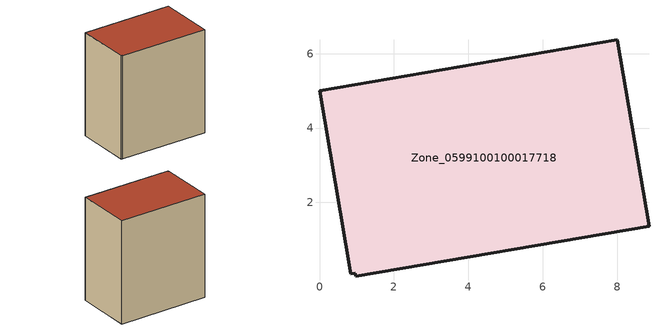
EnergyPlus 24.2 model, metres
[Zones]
Zone_0599100100017718
 floor ground (C_G): 0.97,0.02 0.96,0.1 0.84,0.08 0,5 8,6.37 8.86,1.36 z0
 wall outside (C_F): 8.86,1.36 8,6.37 0,5 0.84,0.08 0.96,0.1 0.97,0.02 8.86,1.36 z0:9.25
 roof outside (C_R): 0.96,0.1 0.97,0.02 8.86,1.36 8,6.37 0,5 0.84,0.08 z9.25
[BUILDING]
Pand.0599100100017718: North Axis=0; Terrain=City; Loads Convergence Tolerance Value=0.04; Temperature Convergence Tolerance Value=0.4; Solar Distribution=FullExterior; Maximum Number of Warmup Days=25; Minimum Number of Warmup Days=1
[Site:Location]
Rotterdam.The.Hague.AP_ZH_NLD Design_Conditions: Latitude=51.96; Longitude=4.45; Time Zone=1; Elevation=-4.5
[SITE:GROUNDTEMPERATURE:BUILDINGSURFACE]
18, 18, 18, 18, 18, 18, 18, 18, 18, 18, 18, 18
[MATERIAL] Thermal Absorptance=0.9; Solar Absorptance=0.7; Visible Absorptance=0.7
Name | Roughness | Thickness | Conductivity | Density | Specific Heat
G.TI.2015-2018 | MediumSmooth | 0.15 | 0.0428571 | 540 | 1210
F.TI.2015-2018 | Rough | 0.3 | 0.0666667 | 1920 | 840
R.TI.2015-2018 | MediumRough | 0.2 | 0.0333333 | 1500 | 1000
[CONSTRUCTION]
C_G: G.TI.2015-2018
C_F: F.TI.2015-2018
C_R: R.TI.2015-2018
[ZONE]
Zone_0599100100017718: Type=1; Multiplier=1; Ceiling Height=Autocalculate; Volume=Autocalculate; Floor Area=autocalculate; Part of Total Floor Area=Yes
[ZONEINFILTRATION:DESIGNFLOWRATE]
Infil_Zone_0599100100017718: Zone or ZoneList or Space or SpaceList=Zone_0599100100017718; Schedule=AlwaysOn; Design Flow Rate Calculation Method=Flow/Area; Flow Rate per Floor Area=0.0015; Constant Term Coefficient=1; Temperature Term Coefficient=0; Velocity Term Coefficient=0; Velocity Squared Term Coefficient=0
[HVACTEMPLATE:ZONE:IDEALLOADSAIRSYSTEM]
Zone_0599100100017718: Maximum Heating Supply Air Temperature=50; Minimum Cooling Supply Air Temperature=13; Maximum Heating Supply Air Humidity Ratio=0.0156; Minimum Cooling Supply Air Humidity Ratio=0.0077; Heating Limit=NoLimit; Cooling Limit=NoLimit; Dehumidification Control Type=ConstantSensibleHeatRatio; Cooling Sensible Heat Ratio=0.7; Dehumidification Setpoint=60; Humidification Control Type=None; Humidification Setpoint=30; Outdoor Air Method=None; Outdoor Air Flow Rate per Person=0.00944; Outdoor Air Flow Rate per Zone Floor Area=0; Outdoor Air Flow Rate per Zone=0; Demand Controlled Ventilation Type=None; Outdoor Air Economizer Type=NoEconomizer; Heat Recovery Type=None; Sensible Heat Recovery Effectiveness=0.7; Latent Heat Recovery Effectiveness=0.65
[ZONECONTROL:THERMOSTAT]
ThermostatControl_Zone_0599100100017718: Zone or ZoneList=Zone_0599100100017718; Control Type Schedule=DualSetpointControlType; Control 1=Thermostat_Zone_0599100100017718; Temperature Difference Between Cutout And Setpoint=0
[THERMOSTATSETPOINT:DUALSETPOINT]
Thermostat_Zone_0599100100017718: Heating Setpoint Temperature Schedule=HeatingSetpoint_Zone_0599100100017718; Cooling Setpoint Temperature Schedule=CoolingSetpoint_Zone_0599100100017718
[SCHEDULE:COMPACT]
HeatingSetpoint_Zone_0599100100017718: Through: 12/31, For: AllDays, Until: 24:00, 21
CoolingSetpoint_Zone_0599100100017718: Through: 12/31, For: AllDays, Until: 24:00, 24
DualSetpointControlType: Through: 12/31, For: AllDays, Until: 24:00, 4
AlwaysOn: Through: 12/31, For: AllDays, Until: 24:00, 1
